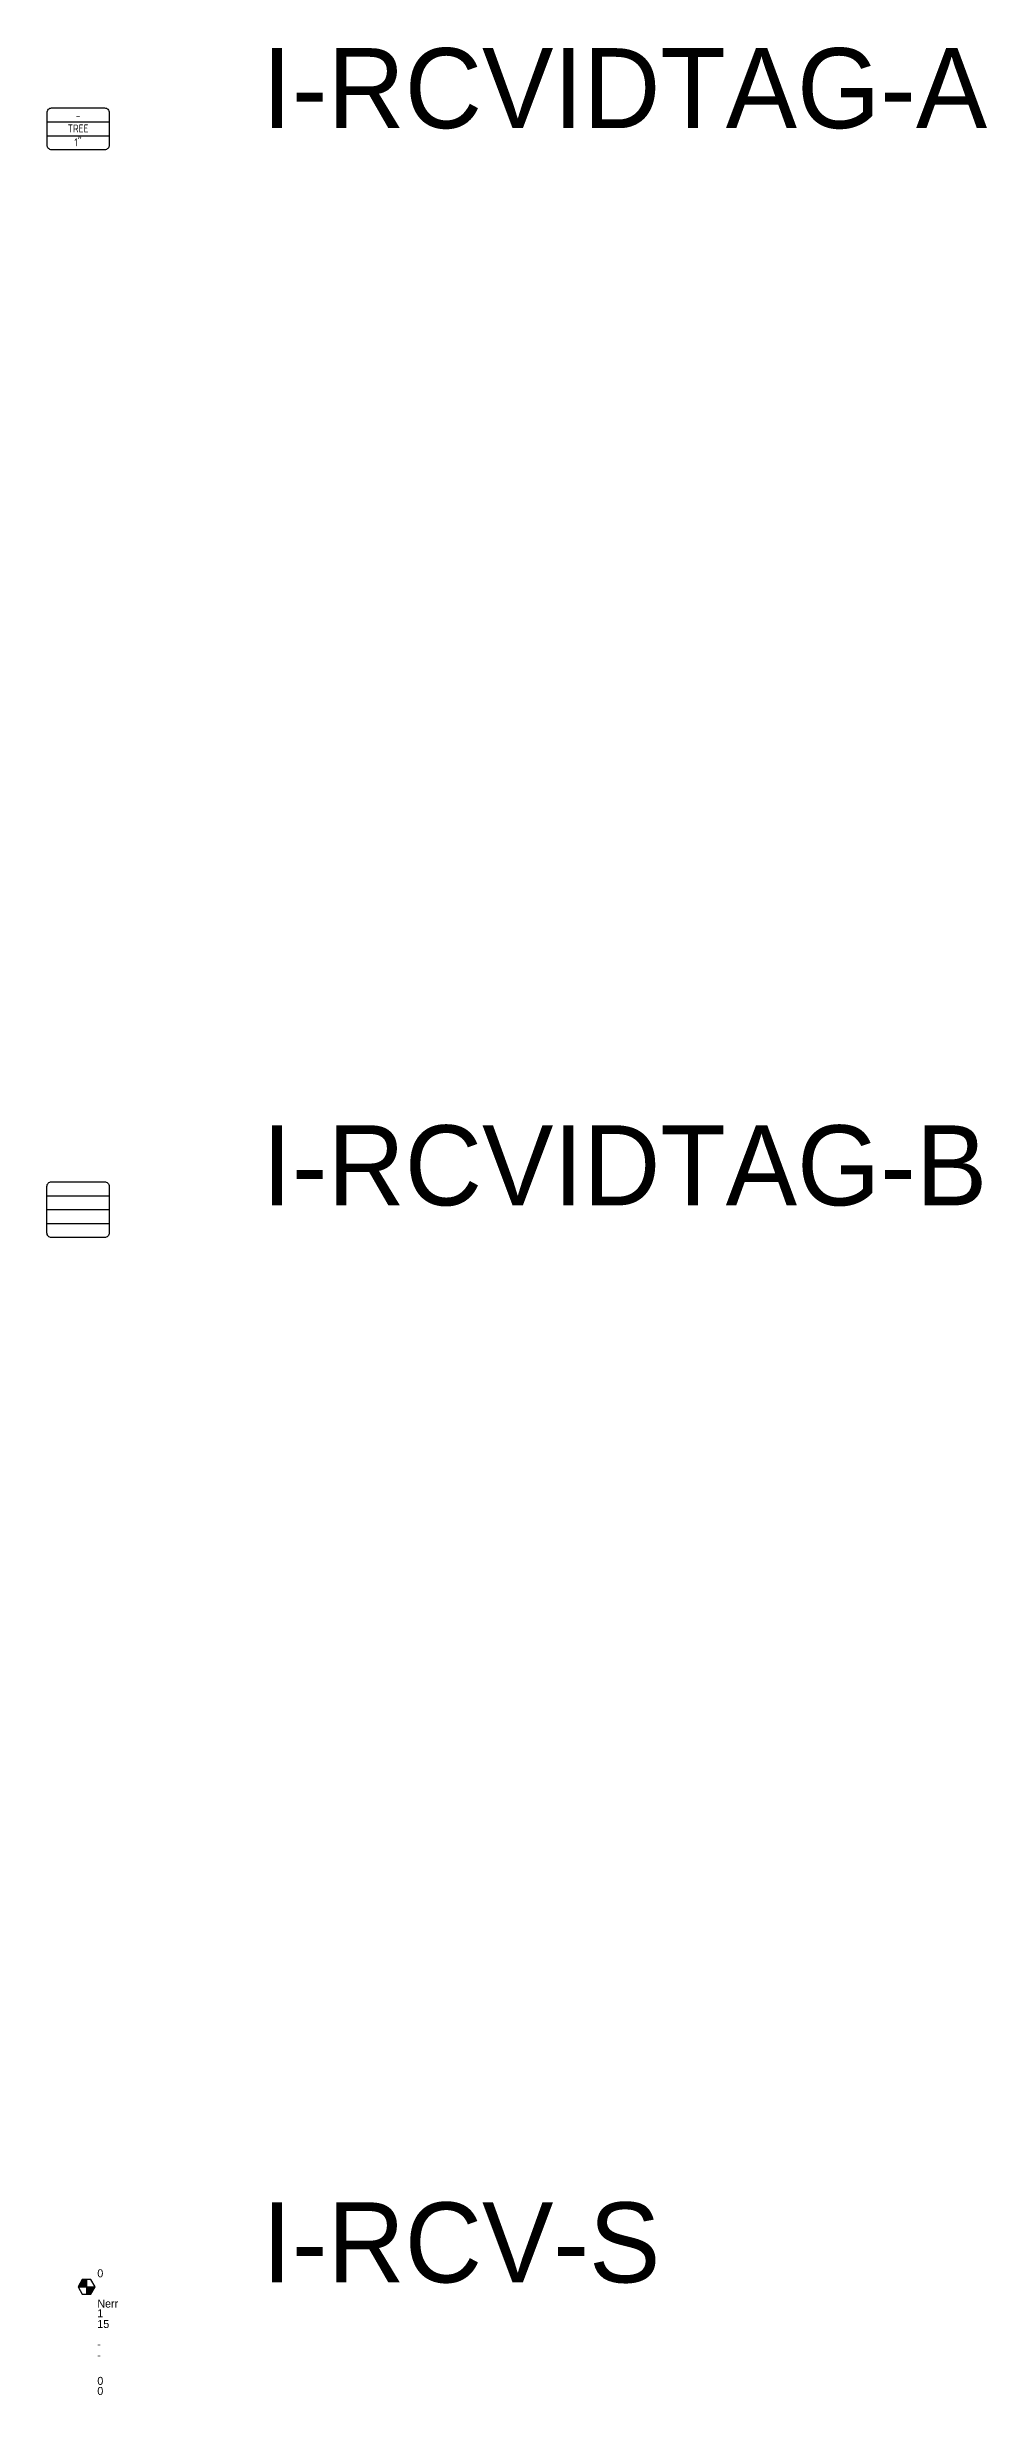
# Model space of a CAD drawing. Extents: x -141445 to -141321, y 26410 to 27069.
# Drawn here: x -141408.31 to -141396.56, y 26501.16 to 26530.5 of the extents above; entities that cross this region are included whole.
import ezdxf
from ezdxf.enums import TextEntityAlignment as Align

# ---------------------------------------------------------------- set-up
doc = ezdxf.new("R2010")
doc.units = 0
doc.header["$MEASUREMENT"] = 0
doc.layers.get('0').update_dxf_attribs({"linetype": 'CONTINUOUS'})
for name, color, linetype in [('$I-ATT-TEXTDAT', 81, 'CONTINUOUS'), ('$I-ATT-TEXTVIS', 3, 'CONTINUOUS'), ('I-TEXT', 7, 'CONTINUOUS'), ('PEN00', 3, 'CONTINUOUS'), ('PEN000-S', 11, 'CONTINUOUS')]:
    doc.layers.add(name, color=color, linetype=linetype)
doc.styles.add('HAND', font='ARCHQUIK')

# ---------------------------------------------------------------- blocks, each defined once
blk = doc.blocks.new('I-RCVIDTAG-A')
at = {"layer": 'PEN00'}
for p, q in [((-0.388, 0.132), (0.39, 0.132)), ((-0.388, -0.042), (0.39, -0.042))]:
    blk.add_line(p, q, dxfattribs=at)
blk.add_lwpolyline([(-0.33, 0.307), (0.332, 0.307, -0.414214), (0.39, 0.248), (0.39, -0.158, -0.414214), (0.332, -0.216), (-0.33, -0.216, -0.414214), (-0.388, -0.158), (-0.388, 0.248, -0.414214)], format="xyb", close=True, dxfattribs=at)
blk = doc.blocks.new('I-RCVIDTAG-B')
at = {"layer": 'PEN00'}
for p, q in [((-0.389, 0.174), (0.389, 0.174)), ((-0.389, 0), (0.389, 0)), ((-0.389, -0.174), (0.389, -0.174))]:
    blk.add_line(p, q, dxfattribs=at)
blk.add_lwpolyline([(-0.331, 0.349), (0.331, 0.349, -0.414214), (0.389, 0.29), (0.389, -0.29, -0.414214), (0.331, -0.349), (-0.331, -0.349, -0.414214), (-0.389, -0.29), (-0.389, 0.29, -0.414214)], format="xyb", close=True, dxfattribs=at)
at = {"layer": 'I-TEXT', "style": 'HAND'}
for tag, p in [('ID', (-0.001, 0.199)), ('ZONE', (-0.001, 0.042)), ('SIZE', (-0.001, -0.13)), ('GPM', (-0.001, -0.305))]:
    blk.add_attdef(tag, text='', height=0.1, dxfattribs=at).set_placement(p, align=Align.CENTER)
blk = doc.blocks.new('*X55')
at = {"color": 0}
for p, q in [((1.23, -0.75), (1.73, -0.25)), ((1.3, -0.75), (1.8, -0.25)), ((1.33, -0.58), (1.66, -0.25)), ((1.38, -0.75), (1.81, -0.31)), ((1.42, -0.42), (1.59, -0.25)), ((1.45, -0.75), (1.81, -0.38)), ((1.52, -0.25), (1.52, -0.25)), ((1.52, -0.75), (1.81, -0.45)), ((1.59, -0.75), (1.81, -0.52)), ((1.66, -0.75), (1.81, -0.59)), ((1.73, -0.75), (1.81, -0.67)), ((1.8, -0.75), (1.81, -0.74)), ((1.81, -0.81), (1.87, -0.75)), ((1.81, -0.88), (1.94, -0.75)), ((1.81, -0.95), (2.01, -0.75)), ((1.81, -1.02), (2.08, -0.75)), ((1.81, -1.09), (2.15, -0.75)), ((1.81, -1.16), (2.22, -0.75)), ((1.81, -1.23), (2.29, -0.75)), ((1.87, -1.25), (2.37, -0.75)), ((1.94, -1.25), (2.32, -0.86)), ((2.01, -1.25), (2.22, -1.03)), ((2.08, -1.25), (2.13, -1.2))]:
    blk.add_line(p, q, dxfattribs=at)
blk = doc.blocks.new('I-RCV-S')
at = {"layer": 'PEN00'}
for p, q in [((0.053, 0.092), (0, 0)), ((0, 0), (0.212, 0)), ((0, 0), (0.053, -0.092)), ((0.106, 0.092), (0.053, 0.092)), ((0.159, 0.092), (0.106, 0.092)), ((0.106, 0.092), (0.106, -0.092)), ((0.212, 0), (0.159, 0.092)), ((0.159, -0.092), (0.212, 0)), ((0.053, -0.092), (0.106, -0.092)), ((0.106, -0.092), (0.159, -0.092))]:
    blk.add_line(p, q, dxfattribs=at)
at = {"layer": 'PEN000-S', "xscale": 0.18349, "yscale": 0.18349, "zscale": 0.18349}
blk.add_blockref('*X55', (-0.226, 0.137), dxfattribs=at)
at = {"layer": '$I-ATT-TEXTDAT'}
for tag, p in [('SIZE', (0.241, -0.381)), ('ID', (0.241, -0.26)), ('GPM', (0.241, -0.515)), ('MAKE', (0.241, -0.766)), ('MODEL', (0.241, -0.904)), ('DAT1', (0.241, -1.226)), ('DAT2', (0.241, -1.352))]:
    blk.add_attdef(tag, p, '', height=0.1, dxfattribs=at)
at = {"layer": '$I-ATT-TEXTVIS'}
blk.add_attdef('SEQFLOW', (0.241, 0.118), '', height=0.1, dxfattribs=at)

msp = doc.modelspace()

# ---------------------------------------------------------------- block references
ref = msp.add_blockref('I-RCVIDTAG-A', (-141407.921, 26529.432))
ref.add_attrib('ID', '-', dxfattribs={"layer": 'I-TEXT', "height": 0.1, "style": 'HAND'}).set_placement((-141407.921, 26529.589), align=Align.CENTER)
ref.add_attrib('ZONE', 'TREE', dxfattribs={"layer": 'I-TEXT', "height": 0.1, "style": 'HAND'}).set_placement((-141407.921, 26529.432), align=Align.CENTER)
ref.add_attrib('SIZE', '1"', dxfattribs={"layer": 'I-TEXT', "height": 0.1, "style": 'HAND'}).set_placement((-141407.921, 26529.26), align=Align.CENTER)
msp.add_blockref('I-RCVIDTAG-B', (-141407.921, 26515.971))
msp.add_blockref('I-RCV-S', (-141407.921, 26502.511)).add_auto_attribs({'SEQFLOW': '0', 'ID': 'Nerr', 'SIZE': '1', 'GPM': '15', 'MAKE': '-', 'MODEL': '-', 'DAT1': '0', 'DAT2': '0'})

# ---------------------------------------------------------------- texts
for s, p in [('I-RCVIDTAG-A', (-141405.619, 26529.486)), ('I-RCVIDTAG-B', (-141405.619, 26516.025)), ('I-RCV-S', (-141405.619, 26502.565))]:
    msp.add_text(s, height=1).set_placement(p)

doc.saveas('drawing.dxf')
